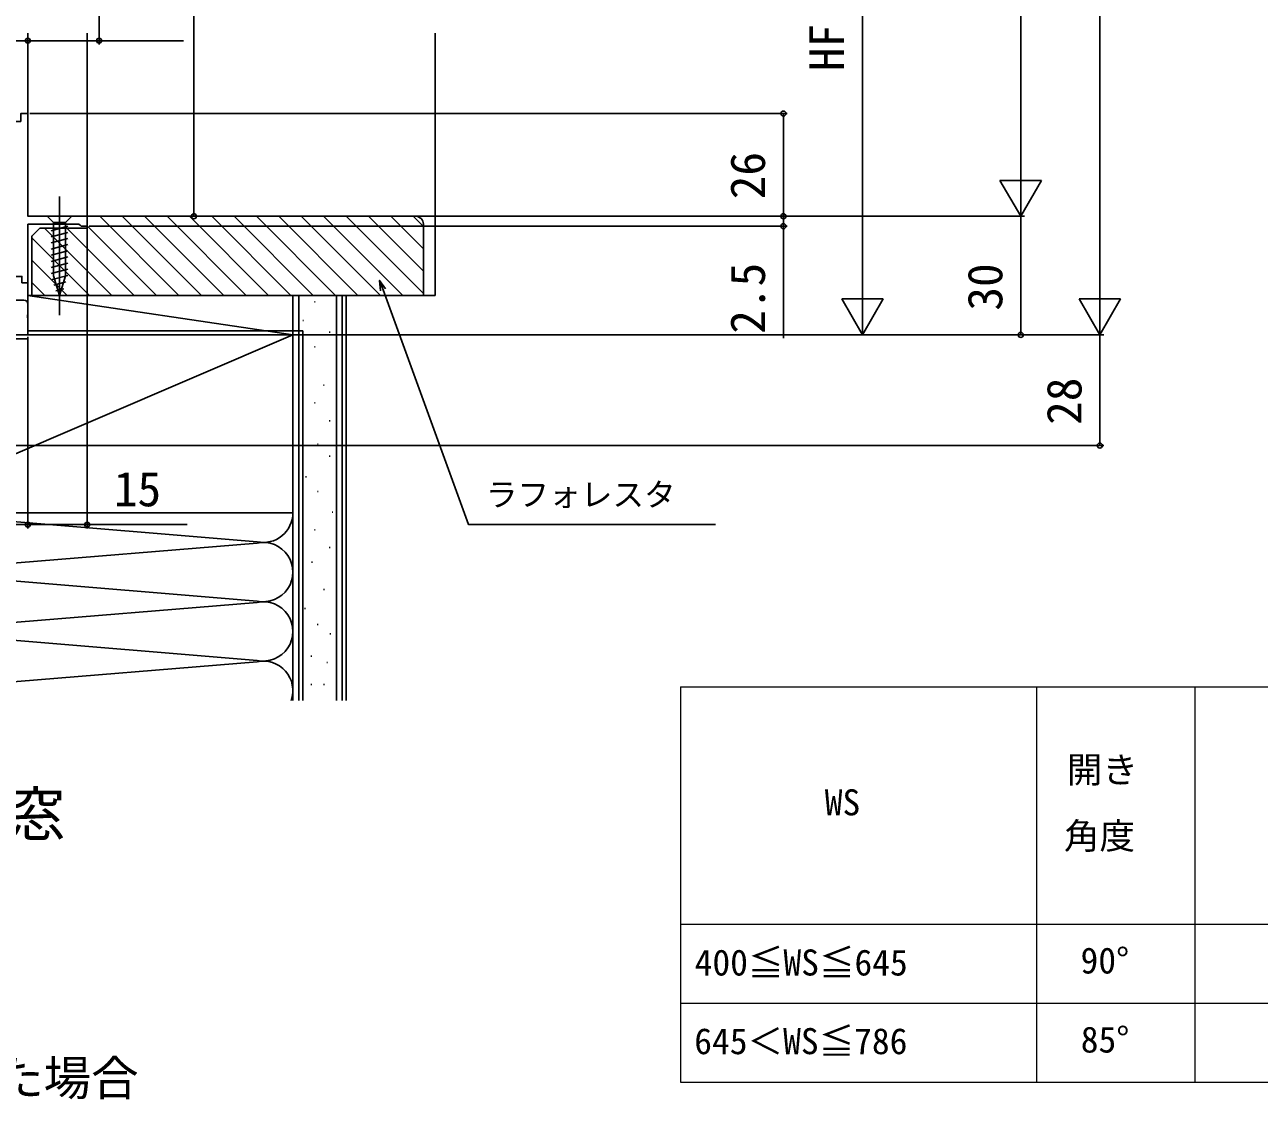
# Model space of a CAD drawing. Units: millimetres, scale not verified. Extents: x -525 to 525, y -783 to 778.
# Drawn here: x -290.8 to 21.3, y -192.1 to 79.8 of the extents above; entities that cross this region are included whole.
import ezdxf
from ezdxf.enums import TextEntityAlignment as Align

# ---------------------------------------------------------------- set-up
doc = ezdxf.new("R2010")
doc.units = ezdxf.units.MM
doc.header["$LTSCALE"] = 4
doc.layers.add('0-1_TABLE1', color=7, linetype='Continuous', lineweight=18)
for name, color, linetype in [('0-2_USER1', 3, 'Continuous'), ('0-3_YKK_11', 7, 'Continuous'), ('0-5_YKK_12', 2, 'Continuous'), ('0-6_YKK_13', 4, 'Continuous'), ('0-8_YKK_D', 6, 'Continuous'), ('0-A_YSS_K', 3, 'Continuous'), ('0-B_YSS_KE', 3, 'Continuous')]:
    doc.layers.add(name, color=color, linetype=linetype)
doc.styles.add('ＭＳ ゴシック', font='')
doc.styles.get('ＭＳ ゴシック').set_extended_font_data('MS Gothic')

msp = doc.modelspace()

# ---------------------------------------------------------------- linework, layer by layer
at = {"layer": '0-1_TABLE1'}
for p, q in [((-125, -87.722), (350, -87.722)), ((-125, -87.722), (-125, -187.722)), ((-35, -87.722), (-35, -187.722)), ((5, -87.722), (5, -187.722)), ((-125, -147.722), (350, -147.722)), ((-125, -167.722), (235, -167.722)), ((-125, -187.722), (350, -187.722))]:
    msp.add_line(p, q, dxfattribs=at)
at = {"layer": '0-3_YKK_11'}
for points in [[(-291, 10.1), (-293.9, 10.1), (-293.9, 16.1), (-291.5, 16.1), (-291.5, 14.5), (-290, 14.5), (-290, 29.3), (-277.092, 29.3), (-276.796, 29.05), (-276.5, 28.8), (-275, 28.8), (-275, 31.3), (-290, 31.3), (-290, 57.3), (-291.8, 57.3), (-291.8, 55.3), (-300, 55.3), (-300, 52)], [(-404, 1.3), (-343.4, 1.3), (-343.4, -26.7), (-340, -26.7), (-340, -24.8), (-340.5, -24.3), (-341, -23.8), (-341, 1.3), (-290, 1.3), (-290, 5.542), (-290.12, 5.725), (-290.12, 6.275), (-290, 6.458), (-290, 9.1)]]:
    msp.add_lwpolyline(points, dxfattribs=at)
msp.add_arc((-291, 9.1), 1, 0.00001, 89.99999, dxfattribs=at)
at = {"layer": '0-5_YKK_12'}
for p, q in [((-290, 77.654), (-290, 56.8)), ((-275.008, 77.654), (-275, 30.8)), ((-290, 9.1), (-290, 15))]:
    msp.add_line(p, q, dxfattribs=at)
at = {"layer": '0-6_YKK_13'}
for p, q in [((-282, 36.3), (-282, 6.3)), ((-278.9, 31.3), (-285.1, 31.3)), ((-285.1, 31.3), (-283.55, 29.75)), ((-278.9, 31.3), (-280.45, 29.75)), ((-284.1, 27.665), (-279.9, 28.79)), ((-283.55, 29.75), (-283.55, 16.216)), ((-280.45, 29.75), (-283.55, 29.75)), ((-280.45, 16.216), (-280.45, 29.75)), ((-284.1, 26.112), (-279.9, 27.237)), ((-284.1, 24.559), (-279.9, 25.684)), ((-284.1, 23.006), (-279.9, 24.131)), ((-284.1, 21.453), (-279.9, 22.579)), ((-284.1, 19.9), (-279.9, 21.026)), ((-284.1, 18.347), (-279.9, 19.473)), ((-284.1, 16.794), (-279.9, 17.92)), ((-283.841, 15.311), (-279.9, 16.367)), ((-282, 11.3), (-283.55, 16.216)), ((-282, 11.3), (-280.45, 16.216)), ((-283.39, 13.879), (-280.354, 14.692)), ((-282.938, 12.447), (-280.888, 12.996))]:
    msp.add_line(p, q, dxfattribs=at)
at = {"layer": '0-8_YKK_D'}
for p, q in [((-19, 11.8), (-19, 461.8)), ((-39, 431.8), (-39, 41.8)), ((-248, 296.3), (-248, 31.3)), ((-79, 145.8), (-79, 11.8)), ((-271.998, 128.3), (-271.998, 74.733)), ((-405, 75.733), (-290, 75.733)), ((-290, 67.745), (-290, 76.733)), ((-290, 75.043), (-290, 74.733)), ((-289.5, 57.3), (-98, 57.3)), ((-99, 57.3), (-99, 31.3)), ((-39, 31.3), (-39, 49.487)), ((-39, 31.3), (-44.25, 40.393)), ((-33.75, 40.393), (-44.25, 40.393)), ((-39, 31.3), (-33.75, 40.393)), ((-274.5, 31.3), (-247, 31.3)), ((-264.6, 31.3), (-98, 31.3)), ((-191, 31.3), (-38, 31.3)), ((-191, 31.3), (-98, 31.3)), ((-191, 31.3), (-38, 31.3)), ((-99, 31.3), (-99, 33.85)), ((-99, 31.3), (-99, 28.8)), ((-39, 31.3), (-39, 1.3)), ((-275, 28.3), (-275, -47.7)), ((-274.5, 28.8), (-98, 28.8)), ((-99, 28.8), (-99, 0.473)), ((-79, 1.3), (-79, 19.487)), ((-19, 1.3), (-19, 19.487)), ((-79, 1.3), (-84.25, 10.393)), ((-73.75, 10.393), (-84.25, 10.393)), ((-79, 1.3), (-73.75, 10.393)), ((-19, 1.3), (-24.25, 10.393)), ((-13.75, 10.393), (-24.25, 10.393)), ((-19, 1.3), (-13.75, 10.393)), ((-290, 0.8), (-290, -47.7)), ((-290, 0.8), (-290, -47.7)), ((-289.5, 1.3), (-78, 1.3)), ((-289.5, 1.3), (-18, 1.3)), ((-289.5, 1.3), (-38, 1.3)), ((-284.5, 1.3), (-18, 1.3)), ((-19, -26.7), (-19, 1.3)), ((-334.5, -26.7), (-18, -26.7)), ((-290, -46.7), (-340, -46.7))]:
    msp.add_line(p, q, dxfattribs=at)
for points in [[(-290, 75.733), (-271.998, 75.733), (-250.653, 75.733)], [(-200.835, 12.465), (-201.065, 15.095), (-199.551, 12.932)], [(-201.065, 15.095), (-200.193, 12.699), (-178.573, -46.7), (-116.134, -46.7)], [(-290, -46.7), (-275, -46.7), (-249.703, -46.7)]]:
    msp.add_lwpolyline(points, dxfattribs=at)
for centre in [(-290, 75.733), (-290, 75.733), (-271.998, 75.733), (-99, 57.3), (-248, 31.3), (-99, 31.3), (-99, 31.3), (-99, 28.8), (-39, 1.3), (-19, -26.7), (-290, -46.7), (-290, -46.7), (-275, -46.7)]:
    msp.add_circle(centre, 0.637, dxfattribs=at)
at = {"layer": '0-A_YSS_K'}
for p, q in [((-187, 77.654), (-187, 11.3)), ((-271.79, 31.3), (-251.79, 11.3)), ((-266.133, 31.3), (-246.133, 11.3)), ((-260.476, 31.3), (-240.476, 11.3)), ((-254.819, 31.3), (-234.819, 11.3)), ((-249.163, 31.3), (-229.163, 11.3)), ((-243.506, 31.3), (-223.506, 11.3)), ((-237.849, 31.3), (-217.849, 11.3)), ((-232.192, 31.3), (-212.192, 11.3)), ((-226.535, 31.3), (-206.535, 11.3)), ((-220.878, 31.3), (-200.878, 11.3)), ((-215.221, 31.3), (-195.221, 11.3)), ((-209.565, 31.3), (-190, 11.735)), ((-203.908, 31.3), (-190, 17.392)), ((-198.251, 31.3), (-190, 23.049)), ((-192.594, 31.3), (-190, 28.706)), ((-285.76, 28.3), (-268.76, 11.3)), ((-280.104, 28.3), (-263.104, 11.3)), ((-275, 28.853), (-257.447, 11.3)), ((-289, 25.883), (-274.417, 11.3)), ((-289, 20.226), (-280.074, 11.3)), ((-289, 14.569), (-285.731, 11.3)), ((-290, 11.3), (-223, 1.3)), ((-221.5, 11.3), (-221.5, -91.173)), ((-217.531, 9.691), (-217.331, 9.691)), ((-212, 11.3), (-212, -91.173)), ((-209.5, -91.173), (-209.5, 11.3)), ((-209.5, -91.173), (-209.5, 11.3)), ((-190, 11.3), (-187, 11.3)), ((-220.515, 4.97), (-220.315, 4.97)), ((-328, -43.7), (-223, 1.3)), ((-213.801, 1.986), (-213.601, 1.986)), ((-217.531, -1.744), (-217.331, -1.744)), ((-220.515, -6.966), (-220.315, -6.966)), ((-215.293, -11.442), (-215.093, -11.442)), ((-217.531, -15.918), (-217.331, -15.918)), ((-213.801, -20.394), (-213.601, -20.394)), ((-220.515, -23.378), (-220.315, -23.378)), ((-216.785, -26.362), (-216.585, -26.362)), ((-213.801, -29.346), (-213.601, -29.346)), ((-219.769, -34.568), (-219.569, -34.568)), ((-216.785, -38.297), (-216.585, -38.297)), ((-213.055, -43.519), (-212.855, -43.519)), ((-318.968, -43.858), (-232.032, -51.042)), ((-223, -91.173), (-223, -43.7)), ((-217.531, -47.995), (-217.331, -47.995)), ((-318.968, -58.542), (-232.032, -51.358)), ((-213.801, -52.471), (-213.601, -52.471)), ((-232.032, -66.042), (-318.968, -58.858)), ((-218.277, -56.201), (-218.077, -56.201)), ((-215.217, -63.132), (-215.017, -63.132)), ((-318.968, -73.542), (-232.032, -66.358)), ((-220.019, -67.934), (-219.819, -67.934)), ((-318.968, -73.858), (-232.032, -81.042)), ((-216.818, -71.935), (-216.618, -71.935)), ((-213.616, -74.336), (-213.416, -74.336)), ((-218.418, -79.939), (-218.218, -79.939)), ((-232.032, -81.358), (-318.968, -88.542)), ((-214.417, -81.539), (-214.217, -81.539)), ((-218.418, -87.141), (-218.218, -87.141)), ((-215.217, -87.141), (-215.017, -87.141))]:
    msp.add_line(p, q, dxfattribs=at)
msp.add_lwpolyline([(-290, 11.3), (-223, 11.3), (-223, 1.3), (-290, 1.3)], close=True, dxfattribs=at)
for centre, start, end in [((-230.5, -43.7), 258.21646, 0), ((-230.5, -58.7), 258.21646, 101.78354), ((-230.5, -73.7), 258.21646, 101.78354), ((-230.5, -88.7), 340.74695, 101.78354)]:
    msp.add_arc(centre, 7.5, start, end, dxfattribs=at)
at = {"layer": '0-B_YSS_KE'}
for p, q in [((-223, -91.173), (-223, 11.3)), ((-210.5, 11.3), (-223, 11.3)), ((-210.5, -91.173), (-210.5, 11.3)), ((-220.5, 2.3), (-290, 2.3)), ((-220.5, 2.3), (-220.5, -91.173)), ((-328, -43.7), (-223, -43.7))]:
    msp.add_line(p, q, dxfattribs=at)
for points in [[(-192, 31.3), (-275, 31.3), (-275, 28.3), (-287, 28.3), (-289, 26.3), (-289, 11.3)], [(-289, 11.3), (-190, 11.3), (-190, 29.3)], [(-339, -91.173), (-339, 0.3), (-290, 0.3)], [(-223, -43.7), (-223, 1.3), (-328, 1.3)]]:
    msp.add_lwpolyline(points, dxfattribs=at)
msp.add_arc((-192, 29.3), 2, 0.00001, 89.99999, dxfattribs=at)

# ---------------------------------------------------------------- texts
at = {"layer": '0-1_TABLE1', "style": 'ＭＳ ゴシック'}
for s, p in [('開き', (-27.349, -113.981)), ('WS', (-88.54, -122.222)), ('角度', (-28.091, -130.719)), ('400≦WS≦645', (-121.42, -162.734)), ('90°', (-23.872, -162.222)), ('645＜WS≦786', (-121.523, -182.631)), ('85°', (-23.821, -182.222))]:
    msp.add_text(s, height=6.598, dxfattribs=at).set_placement(p, align=Align.BOTTOM_LEFT)
at = {"layer": '0-2_USER1', "style": 'ＭＳ ゴシック'}
for s, height, p in [('■たてすべり出し窓＋FIX連窓', 11, (-483, -128.7)), ('●横引きロール網戸 を取付けた場合', 8.798, (-460, -193.7))]:
    msp.add_text(s, height=height, dxfattribs=at).set_placement(p, align=Align.BOTTOM_LEFT)
at = {"layer": '0-8_YKK_D', "style": 'ＭＳ ゴシック'}
for s, p in [('HF', (-81, 67.993)), ('26', (-101, 35.607)), ('2.5', (-101, 1.586)), ('30', (-41, 7.436)), ('28', (-21, -21.461))]:
    msp.add_text(s, height=8.798, rotation=90, dxfattribs=at).set_placement(p, align=Align.BOTTOM_LEFT)
for s, height, p in [('15', 8.798, (-268.271, -44.7)), ('ラフォレスタ', 5.865, (-174.227, -43.788))]:
    msp.add_text(s, height=height, dxfattribs=at).set_placement(p, align=Align.BOTTOM_LEFT)

doc.saveas('drawing.dxf')
